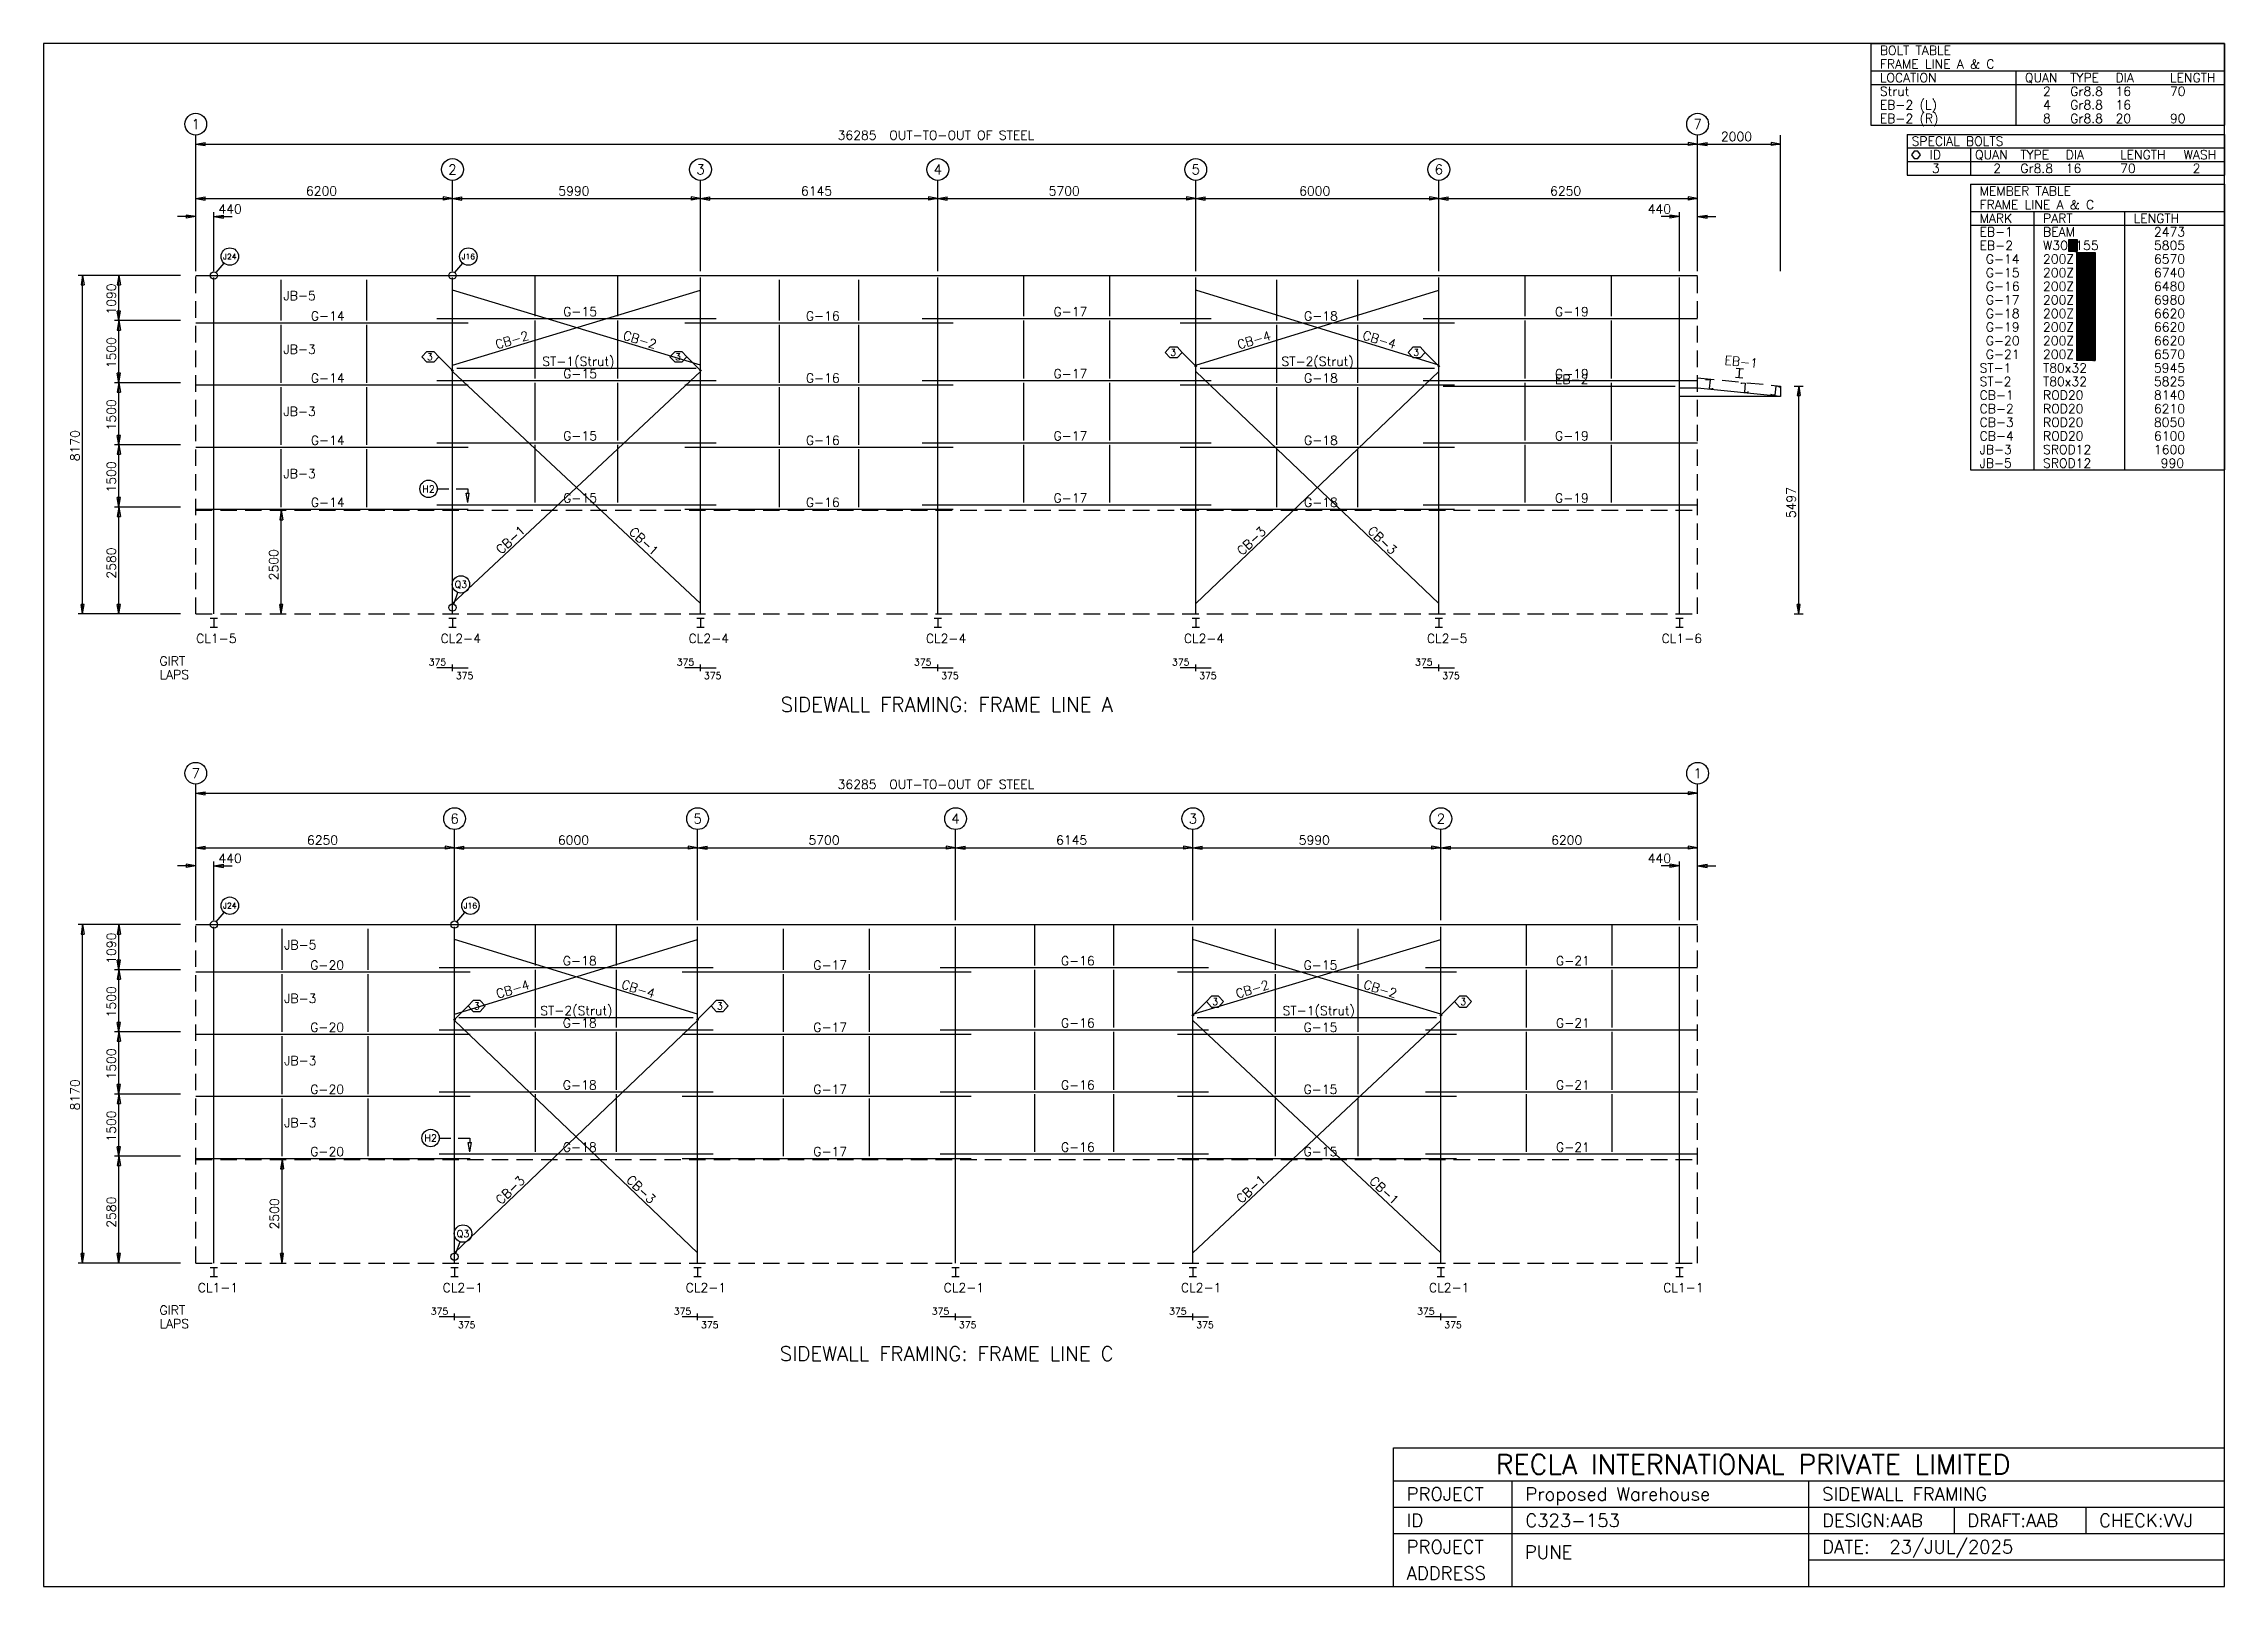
# Model space of a CAD drawing. Extents: x 0 to 52664, y 0 to 37241.
import ezdxf
from ezdxf.enums import TextEntityAlignment as Align

# ---------------------------------------------------------------- set-up
doc = ezdxf.new("R2010")
doc.units = 0
doc.header["$MEASUREMENT"] = 0
doc.linetypes.add('CONTIN', pattern=[0])
doc.linetypes.add('DASHED', pattern=[595.62, 398.12, -197.5])
doc.layers.get('0').update_dxf_attribs({"linetype": 'CONTIN'})
for name, color, linetype in [('1', 7, 'CONTIN'), ('10', 10, 'CONTIN'), ('11', 7, 'CONTIN'), ('12', 6, 'CONTIN'), ('13', 1, 'CONTIN'), ('14', 7, 'CONTIN'), ('15', 7, 'CONTIN'), ('2', 6, 'CONTIN'), ('22', 7, 'CONTIN'), ('26', 7, 'CONTIN'), ('3', 7, 'CONTIN'), ('4', 7, 'CONTIN'), ('5', 5, 'DASHED'), ('7', 7, 'CONTIN')]:
    doc.layers.add(name, color=color, linetype=linetype)
doc.styles.add('SIMPLEX', font='SIMPLEX')

# ---------------------------------------------------------------- blocks, each defined once
blk = doc.blocks.new('SW1TBL')
for p, q in [((-6131.0054, 0), (0, 0)), ((-6131.0054, 0), (-6131.0054, -6897.3799)), ((0, 0), (0, -6897.3799)), ((-6131.0054, -656.89349), (0, -656.89349)), ((-6131.0054, -656.89349), (-6131.0054, -985.34021)), ((-6131.0054, -985.34021), (-6131.0054, -6897.3799)), ((-6131.0054, -985.34021), (0, -985.34021)), ((-4598.2539, -656.89349), (-4598.2539, -985.34021)), ((-4598.2539, -985.34021), (-4598.2539, -6897.3799)), ((-2408.6091, -656.89349), (-2408.6091, -985.34021)), ((-2408.6091, -985.34021), (-2408.6091, -6897.3799)), ((-6131.0054, -6897.3799), (0, -6897.3799))]:
    blk.add_line(p, q)
at = {"layer": '14', "style": 'SIMPLEX'}
for s, p in [('MEMBER TABLE', (-5912.041, -273.70563)), ('FRAME LINE A & C', (-5912.041, -602.1524)), ('MARK', (-5912.041, -930.59912)), ('PART', (-4379.2896, -930.59912)), ('LENGTH', (-2189.6445, -930.59912))]:
    blk.add_text(s, height=218.964493, dxfattribs=at).set_placement(p)
at = {"layer": '26', "style": 'SIMPLEX'}
for s, p in [('EB-1', (-5912.041, -1259.0458)), ('BEAM', (-4379.2896, -1259.0458)), ('   2473', (-2189.6445, -1259.0458)), ('EB-2', (-5912.041, -1587.4926)), ('W30b155', (-4379.2896, -1587.4926)), ('   5805', (-2189.6445, -1587.4926)), (' G-14', (-5912.041, -1915.9395)), (' G-15', (-5912.041, -2244.3862)), ('200Z15', (-4379.2896, -1915.9395)), ('200Z15', (-4379.2896, -2244.3862)), ('   6570', (-2189.6445, -1915.9395)), ('   6740', (-2189.6445, -2244.3862)), (' G-16', (-5912.041, -2572.833)), ('200Z15', (-4379.2896, -2572.833)), ('   6480', (-2189.6445, -2572.833)), (' G-17', (-5912.041, -2901.2798)), (' G-18', (-5912.041, -3229.7266)), ('200Z15', (-4379.2896, -2901.2798)), ('200Z15', (-4379.2896, -3229.7266)), ('   6980', (-2189.6445, -2901.2798)), ('   6620', (-2189.6445, -3229.7266)), (' G-19', (-5912.041, -3558.1731)), (' G-20', (-5912.041, -3886.6196)), ('200Z15', (-4379.2896, -3558.1731)), ('200Z15', (-4379.2896, -3886.6196)), ('   6620', (-2189.6445, -3558.1731)), ('   6620', (-2189.6445, -3886.6196)), (' G-21', (-5912.041, -4215.0664)), ('200Z15', (-4379.2896, -4215.0664)), ('   6570', (-2189.6445, -4215.0664)), ('ST-1', (-5912.041, -4543.5127)), ('ST-2', (-5912.041, -4871.9595)), ('T80x32', (-4379.2896, -4543.5127)), ('T80x32', (-4379.2896, -4871.9595)), ('   5945', (-2189.6445, -4543.5127)), ('   5825', (-2189.6445, -4871.9595)), ('CB-1', (-5912.041, -5200.4063)), ('ROD20', (-4379.2896, -5200.4063)), ('   8140', (-2189.6445, -5200.4063)), ('CB-2', (-5912.041, -5528.8525)), ('CB-3', (-5912.041, -5857.2993)), ('ROD20', (-4379.2896, -5528.8525)), ('ROD20', (-4379.2896, -5857.2993)), ('   8050', (-2189.6445, -5857.2993)), ('   6210', (-2189.6445, -5528.8525)), ('JB-3', (-5912.041, -6514.1929)), ('CB-4', (-5912.041, -6185.7461)), ('SROD12', (-4379.2896, -6514.1929)), ('ROD20', (-4379.2896, -6185.7461)), ('   6100', (-2189.6445, -6185.7461)), ('   1600', (-2189.6445, -6514.1929)), ('JB-5', (-5912.041, -6842.6401)), ('SROD12', (-4379.2896, -6842.6401)), ('    990', (-2189.6445, -6842.6401))]:
    blk.add_text(s, height=218.964493, dxfattribs=at).set_placement(p)
blk = doc.blocks.new('SW1BLT')
for p, q in [((-8539.6152, 0), (0, 0)), ((-8539.6152, 0), (-8539.6152, -1970.6802)), ((0, 0), (0, -1970.6802)), ((-8539.6152, -656.89349), (0, -656.89349)), ((-8539.6152, -985.34021), (0, -985.34021)), ((-5036.1831, -656.89349), (-5036.1831, -985.34021)), ((-5036.1831, -985.34021), (-5036.1831, -1970.6802)), ((-8539.6152, -1970.6802), (0, -1970.6802))]:
    blk.add_line(p, q)
at = {"layer": '14', "style": 'SIMPLEX'}
for s, p in [('BOLT TABLE', (-8320.6514, -273.70563)), ('FRAME LINE A & C', (-8320.6514, -602.1524)), ('LOCATION', (-8320.6514, -930.59912)), ('QUAN', (-4817.2188, -930.59912)), ('TYPE', (-3722.3965, -930.59912)), ('DIA', (-2627.5737, -930.59912)), ('LENGTH', (-1313.7869, -930.59912))]:
    blk.add_text(s, height=218.964493, dxfattribs=at).set_placement(p)
at = {"layer": '26', "style": 'SIMPLEX'}
for s, height, p in [('Strut', 218.964493, (-8320.6514, -1259.0458)), ('2', 218.96449, (-4379.2896, -1259.0458)), ('Gr8.8', 218.964493, (-3722.3965, -1259.0458)), ('16', 218.964493, (-2627.5737, -1259.0458)), ('70', 218.964493, (-1313.7869, -1259.0458)), ('EB-2 (L)', 218.964493, (-8320.6514, -1587.4926)), ('4', 218.96449, (-4379.2896, -1587.4926)), ('Gr8.8', 218.964493, (-3722.3965, -1587.4926)), ('16', 218.964493, (-2627.5737, -1587.4926)), ('EB-2 (R)', 218.964493, (-8320.6514, -1915.9392)), ('8', 218.96449, (-4379.2896, -1915.9392)), ('Gr8.8', 218.964493, (-3722.3965, -1915.9392)), ('20', 218.964493, (-2627.5737, -1915.9392)), ('90', 218.964493, (-1313.7869, -1915.9392))]:
    blk.add_text(s, height=height, dxfattribs=at).set_placement(p)
blk = doc.blocks.new('HEXAGON')
for p, q in [((7.6, 10.2), (0, 0)), ((0, 0), (7.6, -10.2)), ((17.8, 10.2), (7.6, 10.2)), ((25.4, 0), (17.8, 10.2)), ((17.8, -10.2), (25.4, 0)), ((7.6, -10.2), (17.8, -10.2))]:
    blk.add_line(p, q)
blk = doc.blocks.new('SW1BTSPC')
for p, q in [((-7663.7568, 0), (0, 0)), ((-7663.7568, 0), (-7663.7568, -985.34021)), ((0, 0), (0, -985.34021)), ((-7663.7568, -328.44675), (0, -328.44675)), ((-6131.0054, -328.44675), (-6131.0054, -985.34021)), ((-7663.7568, -656.89349), (0, -656.89349)), ((-7663.7568, -985.34021), (0, -985.34021))]:
    blk.add_line(p, q)
at = {"layer": '14', "xscale": 8.62064932, "yscale": 8.62064932, "zscale": 8.62064932}
blk.add_blockref('HEXAGON', (-7554.2744, -492.67011), dxfattribs=at)
at = {"layer": '14', "style": 'SIMPLEX'}
for s, p in [('SPECIAL BOLTS', (-7554.2744, -273.70563)), ('ID', (-7116.3457, -602.15234)), ('QUAN', (-6021.5234, -602.15234)), ('TYPE', (-4926.7012, -602.15234)), ('DIA', (-3831.8784, -602.15234)), ('LENGTH', (-2518.0913, -602.15234)), ('WASH', (-985.34003, -602.15234))]:
    blk.add_text(s, height=218.964493, dxfattribs=at).set_placement(p)
at = {"layer": '26', "style": 'SIMPLEX'}
for s, height, p in [('   3', 218.964493, (-7554.2744, -930.59912)), ('2', 218.96449, (-5583.5942, -930.59912)), ('Gr8.8', 218.964493, (-4926.7012, -930.59912)), ('16', 218.964493, (-3831.8784, -930.59912)), ('70', 218.964493, (-2518.0913, -930.59912)), ('2', 218.96449, (-766.37555, -930.59912))]:
    blk.add_text(s, height=height, dxfattribs=at).set_placement(p)
blk = doc.blocks.new('WCOL')
for p, q in [((-10.2, 0), (10.2, 0)), ((0, 0), (0, -25.4)), ((-10.2, -25.4), (10.2, -25.4))]:
    blk.add_line(p, q)
blk = doc.blocks.new('ARROW')
for p, q in [((0, 0), (-227.72305, 37.953846)), ((-227.72305, 37.953846), (-227.72305, -37.953842)), ((0, 0), (-227.72305, -37.953842))]:
    blk.add_line(p, q)
blk = doc.blocks.new('ARROWP')
for p, q in [((0, 0), (-227.72305, 37.953846)), ((-227.72305, 37.953846), (-227.72305, -37.953842)), ((0, 0), (-227.72305, -37.953842))]:
    blk.add_line(p, q)
blk = doc.blocks.new('CUTSEC')
at = {"layer": '7'}
for p, q in [((-368, 0), (-88, 0)), ((88, 0), (368, 0)), ((368, 0), (368, 105))]:
    blk.add_line(p, q, dxfattribs=at)
at = {"layer": '7', "rotation": 90}
blk.add_blockref('ARROWP', (368, 333), dxfattribs=at)
blk = doc.blocks.new('ZCOL')
for p, q in [((10.2, 0), (0, 0)), ((0, 0), (0, -25.4)), ((10.2, -2.5), (10.2, 0)), ((-10.2, -25.4), (-10.2, -22.9)), ((0, -25.4), (-10.2, -25.4))]:
    blk.add_line(p, q)

msp = doc.modelspace()

# ---------------------------------------------------------------- hatches: boundary and pattern name
at = {"linetype": 'Continuous'}
h = msp.add_hatch(dxfattribs=at)
h.set_pattern_fill('ANSI31', color=256, scale=20)
h.paths.add_polyline_path([(49099.394658, 32196.349352), (49542.612449, 32196.349352), (49542.612449, 29590.675014), (49099.394658, 29590.675014)])
h.paths.add_polyline_path([(48907.028676, 32514.909588), (49107.564007, 32514.909588), (49107.564007, 32220.68152), (48907.028676, 32220.68152)])

# ---------------------------------------------------------------- linework, layer by layer
for p, q in [((32599.2188, 0), (32599.2188, 3344.1853)), ((32599.2188, 3344.1853), (52664.332, 3344.1853)), ((52664.332, 0), (52664.332, 3344.1853)), ((32599.2188, 2547.95068), (52664.332, 2547.95068)), ((35465.668, 0), (35465.668, 2547.95068)), ((42631.7773, 0), (42631.7773, 2547.95068)), ((32599.2188, 1910.96301), (52664.332, 1910.96301)), ((46135.207, 1910.96301), (46135.207, 1273.97534)), ((49320.1445, 1910.96301), (49320.1445, 1273.97534)), ((32599.2188, 1273.97534), (52664.332, 1273.97534)), ((42631.7773, 636.987671), (52664.332, 636.987671)), ((32599.2188, 0), (52664.332, 0))]:
    msp.add_line(p, q)
for points in [[(48907.028676, 32514.909588), (49107.564007, 32514.909588), (49107.564007, 32220.68152), (48907.028676, 32220.68152)], [(49099.394658, 32196.349352), (49542.612449, 32196.349352), (49542.612449, 29590.675014), (49099.394658, 29590.675014)]]:
    msp.add_lwpolyline(points, close=True, dxfattribs=at)
at = {"layer": '1'}
for p, q in [((3673.82886, 31645.54831), (10231.31226, 31645.54831)), ((9516.34595, 31645.54831), (16221.31126, 31645.54831)), ((11870.49488, 30660.6528), (11870.49488, 31645.54831)), ((13867.16286, 30660.6528), (13867.16286, 31645.54831)), ((15506.34646, 31645.54831), (21951.31326, 31645.54831)), ((21236.34646, 31645.54831), (28181.31326, 31645.54831)), ((23670.49486, 30660.6528), (23670.49486, 31645.54831)), ((25747.16286, 30660.6528), (25747.16286, 31645.54831)), ((27466.34446, 31645.54831), (34051.31126, 31645.54831)), ((33336.34646, 31645.54831), (39943.82886, 31645.54831)), ((35777.16086, 30660.6528), (35777.16086, 31645.54831)), ((37860.49686, 30660.6528), (37860.49686, 31645.54831)), ((5740.49463, 30555.54929), (5740.49463, 31540.4448)), ((7807.16333, 30555.54929), (7807.16333, 31540.4448)), ((9873.82886, 29481.749), (15863.82886, 31288.19626)), ((15863.82886, 29481.749), (9873.82886, 31288.19626)), ((17773.83086, 30555.54929), (17773.83086, 31540.4448)), ((19683.82686, 30555.54929), (19683.82686, 31540.4448)), ((27823.82886, 29481.749), (33693.82886, 31288.19626)), ((33693.82886, 29481.749), (27823.82886, 31288.19626)), ((29780.49486, 30555.54929), (29780.49486, 31540.4448)), ((31737.16286, 30555.54929), (31737.16286, 31540.4448)), ((9498.82837, 30608.10105), (16238.82886, 30608.10105)), ((11870.49488, 29160.65134), (11870.49488, 30555.54929)), ((13867.16286, 29160.65134), (13867.16286, 30555.54929)), ((21218.82886, 30608.10105), (28198.82886, 30608.10105)), ((23670.49486, 29160.65134), (23670.49486, 30555.54929)), ((25747.16286, 29160.65134), (25747.16286, 30555.54929)), ((33318.82686, 30608.10105), (39943.82886, 30608.10105)), ((35777.16086, 29160.65134), (35777.16086, 30555.54929)), ((37860.49686, 29160.65134), (37860.49686, 30555.54929)), ((3673.82886, 30502.99704), (10248.82935, 30502.99704)), ((5740.49463, 29055.5488), (5740.49463, 30450.44528)), ((7807.16333, 29055.5488), (7807.16333, 30450.44528)), ((15488.82886, 30502.99704), (21968.82886, 30502.99704)), ((17773.83086, 29055.5488), (17773.83086, 30450.44528)), ((19683.82686, 29055.5488), (19683.82686, 30450.44528)), ((27448.82886, 30502.99704), (34068.83086, 30502.99704)), ((29780.49486, 29055.5488), (29780.49486, 30450.44528)), ((31737.16286, 29055.5488), (31737.16286, 30450.44528)), ((3673.82886, 29002.99753), (10248.82935, 29002.99753)), ((9498.82837, 29108.10007), (16238.82886, 29108.10007)), ((9873.82886, 23725.5488), (15863.82886, 29329.3486)), ((15863.82886, 23725.5488), (9873.82886, 29329.3486)), ((9978.9314, 29405.5488), (15758.72536, 29405.5488)), ((11870.49488, 27660.65183), (11870.49488, 29055.5488)), ((13867.16286, 27660.65183), (13867.16286, 29055.5488)), ((15488.82886, 29002.99753), (21968.82886, 29002.99753)), ((21218.82886, 29108.10007), (28198.82886, 29108.10007)), ((23670.49486, 27660.65183), (23670.49486, 29055.5488)), ((25747.16286, 27660.65183), (25747.16286, 29055.5488)), ((27448.82886, 29002.99753), (34068.83086, 29002.99753)), ((27823.82886, 23725.5488), (33693.82886, 29329.3486)), ((33693.82886, 23725.5488), (27823.82886, 29329.3486)), ((27928.93236, 29405.5488), (33588.72536, 29405.5488)), ((33318.82686, 29108.10007), (39943.82886, 29108.10007)), ((33798.93236, 28972.3486), (39398.72336, 28972.3486)), ((35777.16086, 27660.65183), (35777.16086, 29055.5488)), ((37860.49686, 27660.65183), (37860.49686, 29055.5488)), ((5740.49463, 27555.54904), (5740.49463, 28950.44626)), ((7807.16333, 27555.54904), (7807.16333, 28950.44626)), ((17773.83086, 27555.54904), (17773.83086, 28950.44626)), ((19683.82686, 27555.54904), (19683.82686, 28950.44626)), ((29780.49486, 27555.54904), (29780.49486, 28950.44626)), ((31737.16286, 27555.54904), (31737.16286, 28950.44626)), ((39943.82886, 28925.5488), (39503.82886, 28925.5488)), ((39943.82886, 28725.55026), (39503.82886, 28725.55026)), ((41943.81716, 28725.55026), (39943.82886, 28925.5488)), ((41943.81716, 28725.55026), (39943.82886, 28725.55026)), ((41943.81716, 28725.55026), (41943.81716, 28725.55026)), ((3673.82886, 27502.99753), (10248.82935, 27502.99753)), ((5740.49463, 26055.5488), (5740.49463, 27450.44602)), ((7807.16333, 26055.5488), (7807.16333, 27450.44602)), ((9498.82837, 27608.10056), (16238.82886, 27608.10056)), ((11870.49488, 26160.65183), (11870.49488, 27555.54904)), ((13867.16286, 26160.65183), (13867.16286, 27555.54904)), ((15488.82886, 27502.99753), (21968.82886, 27502.99753)), ((17773.83086, 26055.5488), (17773.83086, 27450.44602)), ((19683.82686, 26055.5488), (19683.82686, 27450.44602)), ((21218.82886, 27608.10056), (28198.82886, 27608.10056)), ((23670.49486, 26160.65183), (23670.49486, 27555.54904)), ((25747.16286, 26160.65183), (25747.16286, 27555.54904)), ((27448.82886, 27502.99753), (34068.83086, 27502.99753)), ((29780.49486, 26055.5488), (29780.49486, 27450.44602)), ((31737.16286, 26055.5488), (31737.16286, 27450.44602)), ((33318.82686, 27608.10056), (39943.82886, 27608.10056)), ((35777.16086, 26160.65183), (35777.16086, 27555.54904)), ((37860.49686, 26160.65183), (37860.49686, 27555.54904)), ((3673.82886, 26002.99729), (10248.82935, 26002.99729)), ((9498.82837, 26108.10031), (16238.82886, 26108.10031)), ((15488.82886, 26002.99729), (21968.82886, 26002.99729)), ((21218.82886, 26108.10031), (28198.82886, 26108.10031)), ((27448.82886, 26002.99729), (34068.83086, 26002.99729)), ((33318.82686, 26108.10031), (39943.82886, 26108.10031)), ((3673.82886, 15974.94092), (10281.31128, 15974.94092)), ((5757.16236, 14884.9419), (5757.16236, 15869.83741)), ((7840.49585, 14884.9419), (7840.49585, 15869.83741)), ((9566.34595, 15974.94092), (16151.31126, 15974.94092)), ((11880.49488, 14990.04541), (11880.49488, 15974.94092)), ((13837.16386, 14990.04541), (13837.16386, 15974.94092)), ((15436.34546, 15974.94092), (22381.31126, 15974.94092)), ((17870.49486, 14884.9419), (17870.49486, 15869.83741)), ((19947.16286, 14884.9419), (19947.16286, 15869.83741)), ((21666.34446, 15974.94092), (28111.31126, 15974.94092)), ((23933.82886, 14990.04541), (23933.82886, 15974.94092)), ((25843.82686, 14990.04541), (25843.82686, 15974.94092)), ((27396.34446, 15974.94092), (34101.31126, 15974.94092)), ((29750.49486, 14884.9419), (29750.49486, 15869.83741)), ((31747.16286, 14884.9419), (31747.16286, 15869.83741)), ((33386.34646, 15974.94092), (39943.82886, 15974.94092)), ((35810.49486, 14990.04541), (35810.49486, 15974.94092)), ((37877.16476, 14990.04541), (37877.16476, 15974.94092)), ((9923.82886, 13811.14161), (15793.82886, 15617.58887)), ((15793.82886, 13811.14161), (9923.82886, 15617.58887)), ((27753.82886, 13811.14161), (33743.82886, 15617.58887)), ((33743.82886, 13811.14161), (27753.82886, 15617.58887)), ((3673.82886, 14832.38965), (10298.82837, 14832.38965)), ((5757.16236, 13384.94141), (5757.16236, 14779.83789)), ((7840.49585, 13384.94141), (7840.49585, 14779.83789)), ((9548.82935, 14937.49366), (16168.82886, 14937.49366)), ((11880.49488, 13490.04395), (11880.49488, 14884.9419)), ((13837.16386, 13490.04395), (13837.16386, 14884.9419)), ((15418.82786, 14832.38965), (22398.82886, 14832.38965)), ((17870.49486, 13384.94141), (17870.49486, 14779.83789)), ((19947.16286, 13384.94141), (19947.16286, 14779.83789)), ((21648.82686, 14937.49366), (28128.82886, 14937.49366)), ((23933.82886, 13490.04395), (23933.82886, 14884.9419)), ((25843.82686, 13490.04395), (25843.82686, 14884.9419)), ((27378.82886, 14832.38965), (34118.82686, 14832.38965)), ((29750.49486, 13384.94141), (29750.49486, 14779.83789)), ((31747.16286, 13384.94141), (31747.16286, 14779.83789)), ((33368.83086, 14937.49366), (39943.82886, 14937.49366)), ((35810.49486, 13490.04395), (35810.49486, 14884.9419)), ((37877.16476, 13490.04395), (37877.16476, 14884.9419)), ((10028.9314, 13734.94141), (15688.72436, 13734.94141)), ((27858.93236, 13734.94141), (33638.72536, 13734.94141)), ((3673.82886, 13332.39014), (10298.82837, 13332.39014)), ((5757.16236, 11884.94165), (5757.16236, 13279.83887)), ((7840.49585, 11884.94165), (7840.49585, 13279.83887)), ((9548.82935, 13437.49268), (16168.82886, 13437.49268)), ((9923.82886, 8054.94141), (15793.82886, 13658.74121)), ((15793.82886, 8054.94141), (9923.82886, 13658.74121)), ((11880.49488, 11990.04444), (11880.49488, 13384.94141)), ((13837.16386, 11990.04444), (13837.16386, 13384.94141)), ((15418.82786, 13332.39014), (22398.82886, 13332.39014)), ((17870.49486, 11884.94165), (17870.49486, 13279.83887)), ((19947.16286, 11884.94165), (19947.16286, 13279.83887)), ((21648.82686, 13437.49268), (28128.82886, 13437.49268)), ((23933.82886, 11990.04444), (23933.82886, 13384.94141)), ((25843.82686, 11990.04444), (25843.82686, 13384.94141)), ((27378.82886, 13332.39014), (34118.82686, 13332.39014)), ((27753.82886, 8054.94141), (33743.82886, 13658.74121)), ((33743.82886, 8054.94141), (27753.82886, 13658.74121)), ((29750.49486, 11884.94165), (29750.49486, 13279.83887)), ((31747.16286, 11884.94165), (31747.16286, 13279.83887)), ((33368.83086, 13437.49268), (39943.82886, 13437.49268)), ((35810.49486, 11990.04444), (35810.49486, 13384.94141)), ((37877.16476, 11990.04444), (37877.16476, 13384.94141)), ((3673.82886, 11832.39014), (10298.82837, 11832.39014)), ((5757.16236, 10384.94141), (5757.16236, 11779.83863)), ((7840.49585, 10384.94141), (7840.49585, 11779.83863)), ((9548.82935, 11937.49317), (16168.82886, 11937.49317)), ((11880.49488, 10490.04444), (11880.49488, 11884.94165)), ((13837.16386, 10490.04444), (13837.16386, 11884.94165)), ((15418.82786, 11832.39014), (22398.82886, 11832.39014)), ((17870.49486, 10384.94141), (17870.49486, 11779.83863)), ((19947.16286, 10384.94141), (19947.16286, 11779.83863)), ((21648.82686, 11937.49317), (28128.82886, 11937.49317)), ((23933.82886, 10490.04444), (23933.82886, 11884.94165)), ((25843.82686, 10490.04444), (25843.82686, 11884.94165)), ((27378.82886, 11832.39014), (34118.82686, 11832.39014)), ((29750.49486, 10384.94141), (29750.49486, 11779.83863)), ((31747.16286, 10384.94141), (31747.16286, 11779.83863)), ((33368.83086, 11937.49317), (39943.82886, 11937.49317)), ((35810.49486, 10490.04444), (35810.49486, 11884.94165)), ((37877.16476, 10490.04444), (37877.16476, 11884.94165)), ((3673.82886, 10332.3899), (10298.82837, 10332.3899)), ((9548.82935, 10437.49292), (16168.82886, 10437.49292)), ((15418.82786, 10332.3899), (22398.82886, 10332.3899)), ((21648.82686, 10437.49292), (28128.82886, 10437.49292)), ((27378.82886, 10332.3899), (34118.82686, 10332.3899)), ((33368.83086, 10437.49292), (39943.82886, 10437.49292))]:
    msp.add_line(p, q, dxfattribs=at)
at = {"layer": '12'}
for p, q in [((3673.82886, 31750.65134), (3673.82886, 35035.1191)), ((39943.82886, 31750.65134), (39943.82886, 35035.1191)), ((39943.82886, 31750.65134), (39943.82886, 35035.1191)), ((41943.82886, 31750.65134), (41943.82886, 35035.1191)), ((9873.82886, 31750.65134), (9873.82886, 33940.2959)), ((15863.82886, 31750.65134), (15863.82886, 33940.2959)), ((21593.82886, 31750.65134), (21593.82886, 33940.2959)), ((27823.82886, 31750.65134), (27823.82886, 33940.2959)), ((33693.82886, 31750.65134), (33693.82886, 33940.2959)), ((39943.82886, 31750.65134), (39943.82886, 33940.2959)), ((4113.82883, 31750.65134), (4113.82883, 33169.54099)), ((39503.82886, 31750.65134), (39503.82886, 33169.54099)), ((1711.90706, 31645.54831), (836.04906, 31645.54831)), ((3305.96851, 31645.54831), (1711.90706, 31645.54831)), ((1817.00986, 31645.54831), (1817.00986, 31645.54831)), ((3305.96851, 30555.54929), (1711.90706, 30555.54929)), ((1817.00986, 30555.54929), (1817.00986, 30555.54929)), ((1817.01006, 30555.54929), (1817.01006, 30555.54929)), ((3305.96851, 29055.5488), (1711.90706, 29055.5488)), ((1817.00986, 29055.5488), (1817.00986, 29055.5488)), ((1817.01006, 29055.5488), (1817.01006, 29055.5488)), ((42275.19216, 28972.3486), (42494.15696, 28972.3486)), ((3305.96851, 27555.54904), (1711.90706, 27555.54904)), ((1817.00986, 27555.54904), (1817.00986, 27555.54904)), ((1817.01006, 27555.54904), (1817.01006, 27555.54904)), ((3305.96851, 26055.5488), (1711.90706, 26055.5488)), ((1817.00986, 26055.5488), (1817.00986, 26055.5488)), ((1817.01006, 26055.5488), (1817.01006, 26055.5488)), ((1711.90706, 23475.5488), (836.04906, 23475.5488)), ((3305.96851, 23475.5488), (1711.90706, 23475.5488)), ((1817.00986, 23475.5488), (1817.00986, 23475.5488)), ((42275.19216, 23475.5488), (42494.15696, 23475.5488)), ((3673.82886, 16080.04395), (3673.82886, 19364.51171)), ((39943.82886, 16080.04395), (39943.82886, 19364.51171)), ((9923.82886, 16080.04395), (9923.82886, 18269.68851)), ((15793.82886, 16080.04395), (15793.82886, 18269.68851)), ((22023.82886, 16080.04395), (22023.82886, 18269.68851)), ((27753.82886, 16080.04395), (27753.82886, 18269.68851)), ((33743.82886, 16080.04395), (33743.82886, 18269.68851)), ((39943.82886, 16080.04395), (39943.82886, 18269.68851)), ((4113.82883, 16080.04395), (4113.82883, 17498.9336)), ((39503.82886, 16080.04395), (39503.82886, 17498.9336)), ((1711.90706, 15974.94092), (836.04906, 15974.94092)), ((3305.96851, 15974.94092), (1711.90706, 15974.94092)), ((1817.00986, 15974.94092), (1817.00986, 15974.94092)), ((3305.96851, 14884.9419), (1711.90706, 14884.9419)), ((1817.00986, 14884.9419), (1817.00986, 14884.9419)), ((1817.01006, 14884.9419), (1817.01006, 14884.9419)), ((3305.96851, 13384.94141), (1711.90706, 13384.94141)), ((1817.00986, 13384.94141), (1817.00986, 13384.94141)), ((1817.01006, 13384.94141), (1817.01006, 13384.94141)), ((3305.96851, 11884.94165), (1711.90706, 11884.94165)), ((1817.00986, 11884.94165), (1817.00986, 11884.94165)), ((1817.01006, 11884.94165), (1817.01006, 11884.94165)), ((3305.96851, 10384.94141), (1711.90706, 10384.94141)), ((1817.00986, 10384.94141), (1817.00986, 10384.94141)), ((1817.01006, 10384.94141), (1817.01006, 10384.94141)), ((1711.90706, 7804.94141), (836.04906, 7804.94141)), ((3305.96851, 7804.94141), (1711.90706, 7804.94141)), ((1817.00986, 7804.94141), (1817.00986, 7804.94141))]:
    msp.add_line(p, q, dxfattribs=at)
at = {"layer": '13'}
for centre in [(3673.82886, 35297.8769), (39943.82886, 35297.8769), (9873.82886, 34203.0537), (15863.82886, 34203.0537), (21593.82886, 34203.0537), (27823.82886, 34203.0537), (33693.82886, 34203.0537), (3673.82886, 19627.26951), (39943.82886, 19627.26951), (9923.82886, 18532.44631), (15793.82886, 18532.44631), (22023.82886, 18532.44631), (27753.82886, 18532.44631), (33743.82886, 18532.44631)]:
    msp.add_circle(centre, 262.757416, dxfattribs=at)
at = {"layer": '2'}
for p, q in [((3673.82886, 34816.1543), (39943.82886, 34816.1543)), ((39943.82886, 34816.1543), (41943.82886, 34816.1543)), ((3673.82886, 33502.3672), (39943.82886, 33502.3672)), ((3673.82886, 33064.43845), (3235.89987, 33064.43845)), ((4113.82883, 33064.43845), (4551.757815, 33064.43845)), ((39503.82886, 33064.43845), (39065.89916, 33064.43845)), ((39943.82886, 33064.43845), (40381.75856, 33064.43845)), ((941.15186, 23475.5488), (941.15186, 31645.54831)), ((1817.00986, 30555.54929), (1817.00986, 31645.54831)), ((1817.00986, 29055.5488), (1817.01006, 30555.54929)), ((9873.82886, 29352.99753), (9545.38257, 29681.44382)), ((15863.82886, 29352.99753), (15535.38256, 29681.44382)), ((27823.82886, 29458.10007), (27495.38156, 29786.54636)), ((33693.82886, 29458.10007), (33365.38156, 29786.54636)), ((1817.00986, 27555.54904), (1817.01006, 29055.5488)), ((42384.67656, 23475.5488), (42384.67656, 28972.3486)), ((1817.00986, 26055.5488), (1817.01006, 27555.54904)), ((1817.00986, 23475.5488), (1817.01006, 26055.5488)), ((5740.49561, 23475.5488), (5740.49561, 25975.5488)), ((9873.82886, 22174.8998), (9498.82837, 22174.8998)), ((9873.82886, 22092.7881), (9873.82886, 22257.0113)), ((9873.82886, 22092.7881), (9873.82886, 22257.0113)), ((9873.82886, 22174.8998), (10248.82935, 22174.8998)), ((15863.82886, 22174.8998), (15488.82886, 22174.8998)), ((15863.82886, 22092.7881), (15863.82886, 22257.0113)), ((15863.82886, 22092.7881), (15863.82886, 22257.0113)), ((15863.82886, 22174.8998), (16238.82886, 22174.8998)), ((21593.82886, 22174.8998), (21218.82886, 22174.8998)), ((21593.82886, 22092.7881), (21593.82886, 22257.0113)), ((21593.82886, 22092.7881), (21593.82886, 22257.0113)), ((21593.82886, 22174.8998), (21968.82886, 22174.8998)), ((27823.82886, 22174.8998), (27448.82886, 22174.8998)), ((27823.82886, 22092.7881), (27823.82886, 22257.0113)), ((27823.82886, 22092.7881), (27823.82886, 22257.0113)), ((27823.82886, 22174.8998), (28198.82886, 22174.8998)), ((33693.82886, 22174.8998), (33318.82686, 22174.8998)), ((33693.82886, 22092.7881), (33693.82886, 22257.0113)), ((33693.82886, 22092.7881), (33693.82886, 22257.0113)), ((33693.82886, 22174.8998), (34068.83086, 22174.8998)), ((3673.82886, 19145.54691), (39943.82886, 19145.54691)), ((3673.82886, 17393.83106), (3235.89987, 17393.83106)), ((3673.82886, 17831.75981), (39943.82886, 17831.75981)), ((4113.82883, 17393.83106), (4551.757815, 17393.83106)), ((39503.82886, 17393.83106), (39065.89916, 17393.83106)), ((39943.82886, 17393.83106), (40381.75856, 17393.83106)), ((941.15186, 7804.94141), (941.15186, 15974.94092)), ((1817.00986, 14884.9419), (1817.00986, 15974.94092)), ((1817.00986, 13384.94141), (1817.01006, 14884.9419)), ((9923.82886, 13682.39014), (10252.27515, 14010.83643)), ((15793.82886, 13682.39014), (16122.27516, 14010.83643)), ((27753.82886, 13787.49268), (28082.27416, 14115.93897)), ((33743.82886, 13787.49268), (34072.27616, 14115.93897)), ((1817.00986, 11884.94165), (1817.01006, 13384.94141)), ((1817.00986, 10384.94141), (1817.01006, 11884.94165)), ((1817.00986, 7804.94141), (1817.01006, 10384.94141)), ((5757.16211, 7804.94141), (5757.16211, 10304.94141)), ((9923.82886, 6504.29241), (9548.82935, 6504.29241)), ((9923.82886, 6422.18071), (9923.82886, 6586.40391)), ((9923.82886, 6422.18071), (9923.82886, 6586.40391)), ((9923.82886, 6504.29241), (10298.82837, 6504.29241)), ((15793.82886, 6504.29241), (15418.82786, 6504.29241)), ((15793.82886, 6422.18071), (15793.82886, 6586.40391)), ((15793.82886, 6422.18071), (15793.82886, 6586.40391)), ((15793.82886, 6504.29241), (16168.82886, 6504.29241)), ((22023.82886, 6504.29241), (21648.82686, 6504.29241)), ((22023.82886, 6422.18071), (22023.82886, 6586.40391)), ((22023.82886, 6422.18071), (22023.82886, 6586.40391)), ((22023.82886, 6504.29241), (22398.82886, 6504.29241)), ((27753.82886, 6504.29241), (27378.82886, 6504.29241)), ((27753.82886, 6422.18071), (27753.82886, 6586.40391)), ((27753.82886, 6422.18071), (27753.82886, 6586.40391)), ((27753.82886, 6504.29241), (28128.82886, 6504.29241)), ((33743.82886, 6504.29241), (33368.83086, 6504.29241)), ((33743.82886, 6422.18071), (33743.82886, 6586.40391)), ((33743.82886, 6422.18071), (33743.82886, 6586.40391)), ((33743.82886, 6504.29241), (34118.82686, 6504.29241))]:
    msp.add_line(p, q, dxfattribs=at)
for centre in [(9873.82886, 29352.99753), (15863.82886, 29352.99753), (27823.82886, 29458.10007), (33693.82886, 29458.10007), (9923.82886, 13682.39014), (15793.82886, 13682.39014), (27753.82886, 13787.49268), (33743.82886, 13787.49268)]:
    msp.add_circle(centre, 16.422337, dxfattribs=at)
at = {"layer": '22'}
for p, q in [((52664.332, 37241.207), (0, 37241.207)), ((0, 37241.207), (0, 0)), ((52664.332, 0), (52664.332, 37241.207)), ((0, 0), (52664.332, 0))]:
    msp.add_line(p, q, dxfattribs=at)
at = {"layer": '4'}
for p, q in [((4113.82883, 23475.5488), (4113.82883, 31592.99655)), ((9873.82886, 23475.5488), (9873.82886, 31592.99655)), ((15863.82886, 23475.5488), (15863.82886, 31592.99655)), ((21593.82886, 23475.5488), (21593.82886, 31592.99655)), ((27823.82886, 23475.5488), (27823.82886, 31592.99655)), ((33693.82886, 23475.5488), (33693.82886, 31592.99655)), ((39503.82886, 23475.5488), (39503.82886, 31592.99655)), ((4113.82883, 7804.94141), (4113.82883, 15922.38916)), ((9923.82886, 7804.94141), (9923.82886, 15922.38916)), ((15793.82886, 7804.94141), (15793.82886, 15922.38916)), ((22023.82886, 7804.94141), (22023.82886, 15922.38916)), ((27753.82886, 7804.94141), (27753.82886, 15922.38916)), ((33743.82886, 7804.94141), (33743.82886, 15922.38916)), ((39503.82886, 7804.94141), (39503.82886, 15922.38916))]:
    msp.add_line(p, q, dxfattribs=at)
at = {"layer": '5'}
for p, q in [((3673.82886, 23475.5488), (3673.82886, 31645.54831)), ((39943.82886, 23475.5488), (39943.82886, 31645.54831)), ((39943.82886, 29175.5488), (41943.82886, 28975.54929)), ((41943.82886, 28975.54929), (41943.82886, 28725.55026)), ((3673.82886, 23475.5488), (3673.82886, 25975.5488)), ((3673.82886, 25975.5488), (39943.82886, 25975.5488)), ((39943.82886, 23475.5488), (39943.82886, 25975.5488)), ((3673.82886, 23475.5488), (39943.82886, 23475.5488)), ((3673.82886, 7804.94141), (3673.82886, 15974.94092)), ((39943.82886, 7804.94141), (39943.82886, 15974.94092)), ((3673.82886, 7804.94141), (3673.82886, 10304.94141)), ((3673.82886, 10304.94141), (39943.82886, 10304.94141)), ((39943.82886, 7804.94141), (39943.82886, 10304.94141)), ((3673.82886, 7804.94141), (39943.82886, 7804.94141))]:
    msp.add_line(p, q, dxfattribs=at)
at = {"layer": '7'}
for p, q in [((4170.128878, 31712.64157), (4361.549014, 31940.76169)), ((9930.12915, 31712.64157), (10121.54907, 31940.76169)), ((9903.78638, 23710.25191), (10005.64331, 23990.082491)), ((4170.128878, 16042.03418), (4361.549014, 16270.1543)), ((9980.12818, 16042.03418), (10171.54859, 16270.1543)), ((9953.78638, 8039.64452), (10055.64331, 8319.475101))]:
    msp.add_line(p, q, dxfattribs=at)
for centre, radius in [((4496.669131, 32101.7861), 210.205917), ((10256.66968, 32101.7861), 210.205917), ((4113.82883, 31645.54831), 87.5858), ((9873.82886, 31645.54831), 87.5858), ((9295.76294, 26493.47776), 210.205917), ((10077.54224, 24187.609957), 210.205917), ((9873.82886, 23627.948794), 87.5858), ((4496.669131, 16431.17871), 210.205917), ((10306.6687, 16431.17871), 210.205917), ((4113.82883, 15974.94092), 87.5858), ((9923.82886, 15974.94092), 87.5858), ((9345.76245, 10822.87037), 210.205917), ((10127.54126, 8517.002567), 210.205917), ((9923.82886, 7957.341404), 87.5858)]:
    msp.add_circle(centre, radius, dxfattribs=at)

# ---------------------------------------------------------------- block references
for name, p in [('SW1BLT', (52664.332, 37241.207)), ('SW1BTSPC', (52664.332, 35051.5664)), ('SW1TBL', (52664.332, 33847.2617))]:
    msp.add_blockref(name, p)
at = {"layer": '10', "rotation": 354.289}
for name, p, xscale, yscale, zscale in [('ZCOL', (40242.34056, 29128.18064), -8.75, 8.46321584, 8.46321584), ('WCOL', (40943.82496, 29183.24802), 8.62064932, -8.620649400000001, -8.620649400000001), ('ZCOL', (41093.08666, 29043.10593), -8.75, 8.46321584, 8.46321584), ('ZCOL', (41833.25466, 28969.08884), 8.75, 8.46321584, 8.46321584)]:
    msp.add_blockref(name, p, dxfattribs=dict(at, xscale=xscale, yscale=yscale, zscale=zscale))
at = {"layer": '10', "xscale": 8.62064932, "yscale": 8.62064932, "zscale": 8.62064932}
for p in [(4113.82883, 23370.44584), (9873.82886, 23370.44584), (15863.82886, 23370.44584), (21593.82886, 23370.44584), (27823.82886, 23370.44584), (33693.82886, 23370.44584), (39503.82886, 23370.44584), (4113.82883, 7699.83845), (9923.82886, 7699.83845), (15793.82886, 7699.83845), (22023.82886, 7699.83845), (27753.82886, 7699.83845), (33743.82886, 7699.83845), (39503.82886, 7699.83845)]:
    msp.add_blockref('WCOL', p, dxfattribs=at)
at = {"layer": '2'}
for p, rotation in [((3673.82886, 34816.1543), 180), ((39943.82886, 34816.1543), 180), ((3673.82886, 33502.3672), 180), ((9873.82886, 33502.3672), 180), ((15863.82886, 33502.3672), 180), ((21593.82886, 33502.3672), 180), ((27823.82886, 33502.3672), 180), ((33693.82886, 33502.3672), 180), ((4113.82883, 33064.43845), 180), ((39943.82886, 33064.43845), 180), ((941.15186, 31645.54831), 90), ((1817.00986, 31645.54831), 90), ((1817.00986, 30555.54929), 270), ((1817.01006, 30555.54929), 90), ((1817.00986, 29055.5488), 270), ((1817.01006, 29055.5488), 90), ((42384.67656, 28972.3486), 90), ((1817.00986, 27555.54904), 270), ((1817.01006, 27555.54904), 90), ((1817.00986, 26055.5488), 270), ((1817.01006, 26055.5488), 90), ((5740.49561, 25975.5488), 90), ((941.15186, 23475.5488), 270), ((1817.00986, 23475.5488), 270), ((5740.49561, 23475.5488), 270), ((42384.67656, 23475.5488), 270), ((3673.82886, 19145.54691), 180), ((3673.82886, 17831.75981), 180), ((4113.82883, 17393.83106), 180), ((9923.82886, 17831.75981), 180), ((15793.82886, 17831.75981), 180), ((22023.82886, 17831.75981), 180), ((27753.82886, 17831.75981), 180), ((33743.82886, 17831.75981), 180), ((39943.82886, 17393.83106), 180), ((941.15186, 15974.94092), 90), ((1817.00986, 15974.94092), 90), ((1817.00986, 14884.9419), 270), ((1817.01006, 14884.9419), 90), ((1817.00986, 13384.94141), 270), ((1817.01006, 13384.94141), 90), ((1817.00986, 11884.94165), 270), ((1817.01006, 11884.94165), 90), ((1817.00986, 10384.94141), 270), ((1817.01006, 10384.94141), 90), ((5757.16211, 10304.94141), 90), ((941.15186, 7804.94141), 270), ((1817.00986, 7804.94141), 270), ((5757.16211, 7804.94141), 270)]:
    msp.add_blockref('ARROW', p, dxfattribs=dict(at, rotation=rotation))
for p in [(39943.82886, 34816.1543), (41943.82886, 34816.1543), (9873.82886, 33502.3672), (15863.82886, 33502.3672), (21593.82886, 33502.3672), (27823.82886, 33502.3672), (33693.82886, 33502.3672), (39943.82886, 33502.3672), (3673.82886, 33064.43845), (39503.82886, 33064.43845), (39943.82886, 19145.54691), (3673.82886, 17393.83106), (9923.82886, 17831.75981), (15793.82886, 17831.75981), (22023.82886, 17831.75981), (27753.82886, 17831.75981), (33743.82886, 17831.75981), (39503.82886, 17393.83106), (39943.82886, 17831.75981)]:
    msp.add_blockref('ARROW', p, dxfattribs=at)
at = {"layer": '2', "yscale": 12.930974, "zscale": 12.930974}
for p, xscale in [((9545.38257, 29681.44382), -16.163717), ((15535.38256, 29681.44382), -16.163717), ((27495.38156, 29786.54636), -16.163717), ((33365.38156, 29786.54636), -16.163717), ((28082.27416, 14115.93897), 16.1637173), ((34072.27616, 14115.93897), 16.1637173), ((10252.27515, 14010.83643), 16.1637173), ((16122.27516, 14010.83643), 16.1637173)]:
    msp.add_blockref('HEXAGON', p, dxfattribs=dict(at, xscale=xscale))
at = {"layer": '7', "yscale": -1, "zscale": -1}
for p in [(9873.82886, 26493.47776), (9923.82886, 10822.87037)]:
    msp.add_blockref('CUTSEC', p, dxfattribs=at)

# ---------------------------------------------------------------- texts
at = {"layer": '11', "style": 'SIMPLEX'}
for s, height, p in [('36285', 218.964493, (19175.78196, 34921.2568)), ('2000', 218.964493, (40505.89916, 34889.1416)), ('6200', 218.964493, (6335.90015, 33575.3554)), ('5990', 218.964493, (12430.90015, 33575.3554)), ('6145', 218.964493, (18290.89916, 33575.3554)), ('5700', 218.964493, (24270.89916, 33575.3554)), ('6000', 218.964493, (30320.89916, 33575.3554)), ('6250', 218.964493, (36380.89726, 33575.3554)), ('440', 218.964493, (4223.311099, 33137.42673)), ('440', 218.964493, (38737.45386, 33137.42673)), ('375', 164.223373, (9299.04761, 22229.6408)), ('375', 164.223373, (15289.04666, 22229.6408)), ('375', 164.223373, (21019.04766, 22229.6408)), ('375', 164.223373, (27249.04766, 22229.6408)), ('375', 164.223373, (33119.04766, 22229.6408)), ('375', 164.223373, (9955.94068, 21901.1941)), ('375', 164.223373, (15945.94116, 21901.1941)), ('375', 164.223373, (21675.94016, 21901.1941)), ('375', 164.223373, (27905.94016, 21901.1941)), ('375', 164.223373, (33775.94016, 21901.1941)), ('36285', 218.964493, (19175.78196, 19250.64941)), ('6250', 218.964493, (6360.89966, 17904.74801)), ('6000', 218.964493, (12420.89917, 17904.74801)), ('5700', 218.964493, (18470.89916, 17904.74801)), ('6145', 218.964493, (24450.89916, 17904.74801)), ('5990', 218.964493, (30310.90116, 17904.74801)), ('6200', 218.964493, (36405.89916, 17904.74801)), ('440', 218.964493, (4223.311099, 17466.81934)), ('440', 218.964493, (38737.45386, 17466.81934)), ('375', 164.223373, (9349.04663, 6559.03341)), ('375', 164.223373, (10005.94019, 6230.58671)), ('375', 164.223373, (15219.04666, 6559.03341)), ('375', 164.223373, (15875.94016, 6230.58671)), ('375', 164.223373, (21449.04566, 6559.03341)), ('375', 164.223373, (22105.93826, 6230.58671)), ('375', 164.223373, (27179.04566, 6559.03341)), ('375', 164.223373, (27835.94016, 6230.58671)), ('375', 164.223373, (33169.04766, 6559.03341)), ('375', 164.223373, (33825.94016, 6230.58671))]:
    msp.add_text(s, height=height, dxfattribs=at).set_placement(p)
for s, p in [('1090', (1744.02156, 30700.93845)), ('1500', (1744.02156, 29405.93845)), ('1500', (1744.02156, 27905.93894)), ('8170', (868.16386, 27160.93845)), ('1500', (1744.02156, 26405.93845)), ('5497', (42311.68826, 25786.01975)), ('2580', (1744.02156, 24327.619845)), ('2500', (5667.5072, 24287.619845)), ('1090', (1744.02156, 15030.33106)), ('1500', (1744.02156, 13735.33106)), ('1500', (1744.02156, 12235.33155)), ('8170', (868.16386, 11490.33106)), ('1500', (1744.02156, 10735.33106)), ('2580', (1744.02156, 8657.012455)), ('2500', (5684.17395, 8617.012455))]:
    msp.add_text(s, height=218.964493, rotation=90, dxfattribs=at).set_placement(p)
at = {"layer": '13', "style": 'SIMPLEX'}
for s, p in [('1', (3673.82886, 35179.6357)), ('7', (39943.82886, 35179.6357)), ('2', (9873.82886, 34084.8125)), ('3', (15863.82886, 34084.8125)), ('4', (21593.82886, 34084.8125)), ('5', (27823.82886, 34084.8125)), ('6', (33693.82886, 34084.8125)), ('7', (3673.82886, 19509.02831)), ('1', (39943.82886, 19509.02831)), ('6', (9923.82886, 18414.20511)), ('5', (15793.82886, 18414.20511)), ('4', (22023.82886, 18414.20511)), ('3', (27753.82886, 18414.20511)), ('2', (33743.82886, 18414.20511))]:
    msp.add_text(s, height=236.481659, dxfattribs=at).set_placement(p, align=Align.CENTER)
at = {"layer": '14', "style": 'SIMPLEX'}
for s, height, p in [('RECLA INTERNATIONAL PRIVATE LIMITED', 477.740753, (35067.5508, 2707.19751)), ('PROJECT', 318.493835, (32917.7148, 2070.20996)), ('Proposed Warehouse', 318.493835, (35784.1602, 2070.20996)), ('SIDEWALL FRAMING', 318.493835, (42950.2695, 2070.20996)), ('ID', 318.493835, (32917.7148, 1433.22229)), ('C323-153', 318.493835, (35784.1602, 1433.22229)), ('DESIGN:AAB', 318.493835, (42950.2695, 1433.22229)), ('DRAFT:AAB', 318.493835, (46453.7031, 1433.22229)), ('CHECK:VVJ', 318.493835, (49638.6406, 1433.22229)), ('PROJECT', 318.493835, (32917.7148, 796.234558)), ('DATE:', 318.493835, (42950.2695, 796.234558)), ('23/JUL/2025', 318.493835, (44574.5898, 796.234558)), ('PUNE', 318.493835, (35771.26748, 668.509354)), ('ADDRESS', 318.493835, (32917.7148, 159.246918))]:
    msp.add_text(s, height=height, dxfattribs=at).set_placement(p)
at = {"layer": '15', "style": 'SIMPLEX'}
for p in [(20270.60426, 34921.2568), (20270.60426, 19250.64941)]:
    msp.add_text(' OUT-TO-OUT OF STEEL', height=218.964493, dxfattribs=at).set_placement(p)
for s, p in [('SIDEWALL FRAMING: FRAME LINE A', (21808.82886, 21112.9218)), ('SIDEWALL FRAMING: FRAME LINE C', (21808.82886, 5442.31441))]:
    msp.add_text(s, height=350.343201, dxfattribs=at).set_placement(p, align=Align.CENTER)
at = {"layer": '2', "style": 'SIMPLEX'}
for s, height, p in [('3', 164.223373, (9257.99146, 29599.33249)), ('3', 164.223373, (15247.99096, 29599.33249)), ('3', 164.223373, (27207.99296, 29704.43503)), ('3', 164.223373, (33077.99296, 29704.43503)), ('GIRT', 218.964493, (2797.97089, 22229.6408)), ('LAPS', 218.964493, (2797.97089, 21901.1942)), ('3', 164.223373, (10391.8645, 13928.7251)), ('3', 164.223373, (16261.86496, 13928.7251)), ('3', 164.223373, (28221.86406, 14033.82764)), ('3', 164.223373, (34211.86796, 14033.82764)), ('GIRT', 218.964493, (2797.97089, 6559.03341)), ('LAPS', 218.964493, (2797.97089, 6230.58681))]:
    msp.add_text(s, height=height, dxfattribs=at).set_placement(p)
at = {"layer": '3', "style": 'SIMPLEX'}
for s, p in [('JB-5', (5793.04615, 31047.99704)), (' G-14', (6303.05469, 30557.73825)), (' G-15', (12398.05542, 30662.84177)), (' G-16', (18258.05446, 30557.73825)), (' G-17', (24238.05546, 30662.84177)), (' G-18', (30288.05546, 30557.73825)), (' G-19', (36348.05346, 30662.84177)), ('JB-3', (5793.04615, 29752.99753)), ('ST-1(Strut)', (12042.23804, 29460.29001)), ('ST-2(Strut)', (29893.92066, 29460.29001)), (' G-14', (6303.05469, 29057.73874)), (' G-15', (12398.05542, 29162.84177)), (' G-16', (18258.05446, 29057.73874)), (' G-17', (24238.05546, 29162.84177)), (' G-18', (30288.05546, 29057.73874)), (' G-19', (36348.05346, 29162.84177)), ('EB-2', (36500.29366, 29027.09079)), ('JB-3', (5793.04615, 28252.99753)), (' G-14', (6303.05469, 27557.73899)), (' G-15', (12398.05542, 27662.84177)), (' G-16', (18258.05446, 27557.73899)), (' G-17', (24238.05546, 27662.84177)), (' G-18', (30288.05546, 27557.73899)), (' G-19', (36348.05346, 27662.84177)), ('JB-3', (5793.04615, 26752.99753)), (' G-15', (12398.05542, 26162.84128)), (' G-17', (24238.05546, 26162.84128)), (' G-19', (36348.05346, 26162.84128)), (' G-14', (6303.05469, 26057.7385)), (' G-16', (18258.05446, 26057.7385)), (' G-18', (30288.05546, 26057.7385)), (' CL1-5', (3533.57294, 22772.67282)), (' CL2-4', (9435.89966, 22772.67282)), (' CL2-4', (15425.90016, 22772.67282)), (' CL2-4', (21155.90116, 22772.67282)), (' CL2-4', (27385.90116, 22772.67282)), (' CL2-5', (33255.89916, 22772.67282)), (' CL1-6', (38923.57106, 22772.67282)), ('JB-5', (5809.71387, 15377.38965)), (' G-20', (6289.73609, 14887.13086)), (' G-18', (12388.05542, 14992.23438)), (' G-17', (18438.05246, 14887.13086)), (' G-16', (24418.05346, 14992.23438)), (' G-15', (30278.05546, 14887.13086)), (' G-21', (36373.05546, 14992.23438)), ('JB-3', (5809.71387, 14082.39014)), ('ST-2(Strut)', (11993.9187, 13789.68262)), (' G-18', (12388.05542, 13492.23438)), (' G-16', (24418.05346, 13492.23438)), ('ST-1(Strut)', (29922.23906, 13789.68262)), (' G-21', (36373.05546, 13492.23438)), (' G-20', (6289.73609, 13387.13135)), (' G-17', (18438.05246, 13387.13135)), (' G-15', (30278.05546, 13387.13135)), ('JB-3', (5809.71387, 12582.39014)), (' G-18', (12388.05542, 11992.23438)), (' G-16', (24418.05346, 11992.23438)), (' G-21', (36373.05546, 11992.23438)), (' G-20', (6289.73609, 11887.1316)), (' G-17', (18438.05246, 11887.1316)), (' G-15', (30278.05546, 11887.1316)), ('JB-3', (5809.71387, 11082.39014)), (' G-20', (6289.73609, 10387.13111)), (' G-18', (12388.05542, 10492.23389)), (' G-17', (18438.05246, 10387.13111)), (' G-16', (24418.05346, 10492.23389)), (' G-15', (30278.05546, 10387.13111)), (' G-21', (36373.05546, 10492.23389)), (' CL1-1', (3571.89167, 7102.06543)), (' CL2-1', (9485.89966, 7102.06543)), (' CL2-1', (15355.89916, 7102.06543)), (' CL2-1', (21585.89916, 7102.06543)), (' CL2-1', (27315.89916, 7102.06543)), (' CL2-1', (33305.89916, 7102.06543)), (' CL1-1', (38961.89136, 7102.06543))]:
    msp.add_text(s, height=218.964493, dxfattribs=at).set_placement(p)
for s, rotation, p in [('CB-2', 16.782, (10946.72827, 29862.48728)), ('CB-2', 343.218, (13973.33766, 30109.05368)), ('CB-4', 17.105, (28867.13356, 29860.09275)), ('CB-4', 342.895, (31834.33866, 30111.26853)), ('EB-1', 354.289, (40584.32496, 29494.26901)), ('CB-1', 43.092, (11050.10865, 24900.95029)), ('CB-1', 316.908, (14119.90306, 25431.99765)), ('CB-3', 43.671, (28944.68826, 24871.25717)), ('CB-3', 316.329, (31955.28396, 25460.93125)), ('CB-4', 17.105, (10967.13404, 14189.48536)), ('CB-4', 342.895, (13934.33666, 14440.66114)), ('CB-2', 16.782, (28826.72726, 14191.87989)), ('CB-2', 343.218, (31853.33866, 14438.44629)), ('CB-3', 43.671, (11044.68628, 9200.64978)), ('CB-3', 316.329, (14055.28496, 9790.32386)), ('CB-1', 43.092, (28930.10616, 9230.3429)), ('CB-1', 316.908, (31999.90306, 9761.39026))]:
    msp.add_text(s, height=218.964493, rotation=rotation, dxfattribs=at).set_placement(p)
at = {"layer": '7', "style": 'SIMPLEX'}
for s, height, p in [('J24', 134.531799, (4496.669131, 32101.7861)), ('J16', 134.531799, (10256.66968, 32101.7861)), ('H2', 168.164734, (9295.76294, 26493.47776)), ('Q3', 168.164734, (10077.54224, 24187.609957)), ('J24', 134.531799, (4496.669131, 16431.17871)), ('J16', 134.531799, (10306.6687, 16431.17871)), ('H2', 168.164734, (9345.76245, 10822.87037)), ('Q3', 168.164734, (10127.54126, 8517.002567))]:
    msp.add_text(s, height=height, dxfattribs=at).set_placement(p, align=Align.MIDDLE_CENTER)

doc.saveas('drawing.dxf')
